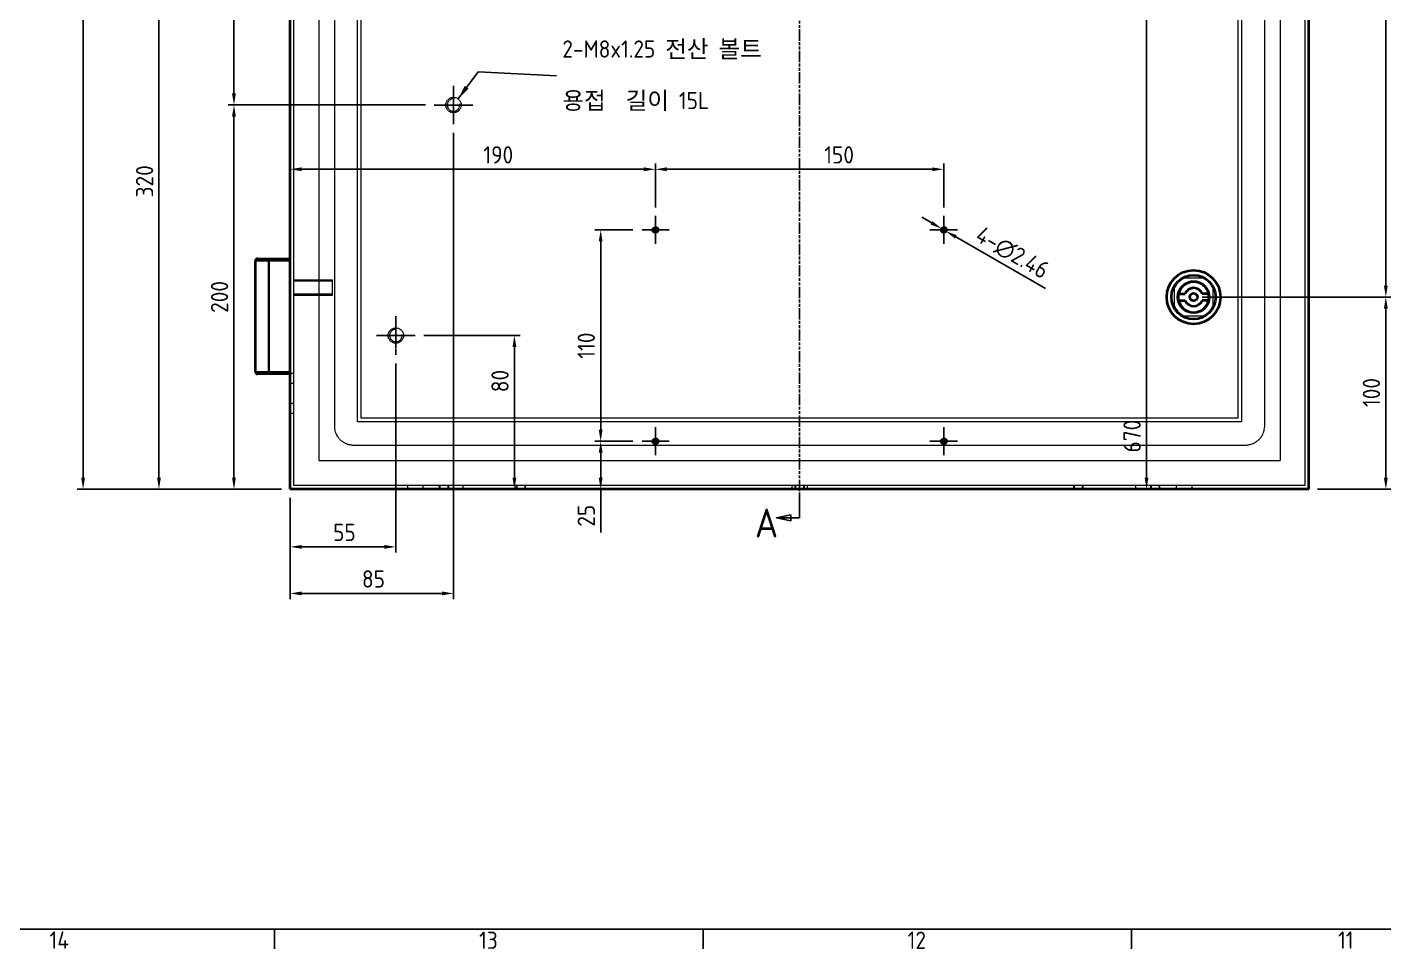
# Model space of a CAD drawing. Header units: millimetres. Extents: x 0 to 3567, y 0 to 2523.
# Drawn here: x 540 to 1246, y 50 to 530 of the extents above; entities that cross this region are included whole.
import ezdxf

# ---------------------------------------------------------------- set-up
doc = ezdxf.new("R2010")
doc.units = ezdxf.units.MM
doc.header["$LTSCALE"] = 3
for name, pattern in [('CHAIN', [0.7087, 0.4724, -0.0591, 0.1181, -0.0591]), ('DASHED', [0.2067, 0.1654, -0.0413]), ('DOUBLE_DASH_CHAIN', [1.2403, 0.6614, -0.0827, 0.1654, -0.0827, 0.1654, -0.0827])]:
    doc.linetypes.add(name, pattern=pattern)
doc.layers.get('0').update_dxf_attribs({"color": 3, "lineweight": 25, "true_color": 0x00ff00})
for name, color, linetype, lineweight, true_color in [('가려진 것(ISO)', 2, 'DASHED', 18, 0xffff00), ('가시적인 것(ISO)', 3, 'Continuous', 40, 0x00ff00), ('가시적인 좁은 것(ISO)', 3, 'Continuous', 35, 0x00ff00), ('기호(ISO)', 5, 'Continuous', 25, 0x0000ff), ('중심 표식(ISO)', 1, 'Continuous', 25, 0xff0000), ('치수(ISO)', 2, 'Continuous', 25, 0xffff00)]:
    doc.layers.add(name, color=color, linetype=linetype, lineweight=lineweight, true_color=true_color)
doc.layers.add('경계(ISO)', color=7, linetype='Continuous', lineweight=25)
doc.layers.add('단면선(ISO)', color=7, linetype='CHAIN', lineweight=25)
doc.styles.add('문자 텍스트_PSTEK_POSCO', font='isocp.shx')
doc.styles.add('부품번호텍스트_PSTEK_POSCO', font='isocp.shx')
doc.styles.add('치수 텍스트_PSTEK_POSCO', font='isocp.shx')
doc.dimstyles.new('치수_PSTEK_POSCO', dxfattribs={"dimscale": 3, "dimtxt": 3, "dimasz": 2, "dimexe": 1, "dimexo": 1.5, "dimgap": 1, "dimtad": 1, "dimrnd": 1e-08, "dimdsep": 46, "dimtxsty": '치수 텍스트_PSTEK_POSCO', "dimcen": 0.09, "dimdle": 10, "dimclrd": 7, "dimclre": 7, "dimclrt": 2, "dimadec": 1, "dimazin": 2, "dimtfac": 1, "dimtmove": 0, "dimatfit": 3, "dimfxl": 1, "dimtolj": 1, "dimlwd": -1, "dimlwe": -1, "dimarcsym": 0})
doc.dimstyles.new('치수_PSTEK_POSCO$7', dxfattribs={"dimscale": 3, "dimtxt": 3, "dimasz": 2.5, "dimexe": 1, "dimexo": 1.5, "dimgap": 1, "dimtad": 1, "dimrnd": 1e-08, "dimdsep": 46, "dimtxsty": '치수 텍스트_PSTEK_POSCO', "dimcen": 0.09, "dimdle": 10, "dimclrd": 7, "dimclre": 7, "dimclrt": 2, "dimadec": 1, "dimazin": 2, "dimtfac": 1, "dimtmove": 0, "dimatfit": 3, "dimfxl": 1, "dimtolj": 1, "dimlwd": -1, "dimlwe": -1, "dimarcsym": 0})

# ---------------------------------------------------------------- blocks, each defined once
blk = doc.blocks.new('경계 Default Border')
at = {"layer": '경계(ISO)'}
for p, q in [((222.94, 20), (222.94, 16.6)), ((297.25, 20), (297.25, 16.6)), ((371.56, 20), (371.56, 16.6))]:
    blk.add_line(p, q, dxfattribs=at)
at = {"layer": '경계(ISO)', "flags": 128}
blk.add_lwpolyline([(20, 20), (20, 821), (1169, 821), (1169, 20), (20, 20)], dxfattribs=at)
at = {"layer": '경계(ISO)', "color": 2, "true_color": 0xffff00, "char_height": 3, "attachment_point": 7, "style": '문자 텍스트_PSTEK_POSCO'}
for s, insert in [('14', (183.93, 16.6)), ('13', (258.41, 16.57)), ('12', (332.72, 16.57)), ('11', (407.37, 16.6))]:
    blk.add_mtext(s, dxfattribs=dict(at, insert=insert))
blk = doc.blocks.new('2dTransSection0')
at = {"layer": '단면선(ISO)', "linetype": 'Continuous'}
for p, q in [((312.48, 332.9), (309.98, 332.4)), ((312.48, 332.4), (309.98, 332.4)), ((309.98, 332.4), (312.48, 331.9)), ((312.48, 331.9), (312.48, 332.9)), ((313.98, 332.4), (312.48, 332.4)), ((313.98, 332.4), (313.98, 328.59)), ((313.98, 95.18), (313.98, 91.37)), ((312.48, 91.87), (309.98, 91.37)), ((312.48, 90.87), (312.48, 91.87)), ((312.48, 91.37), (309.98, 91.37)), ((309.98, 91.37), (312.48, 90.87)), ((313.98, 91.37), (312.48, 91.37))]:
    blk.add_line(p, q, dxfattribs=at)
at = {"layer": '단면선(ISO)', "linetype": 'DOUBLE_DASH_CHAIN'}
blk.add_line((313.98, 332.4), (313.98, 91.37), dxfattribs=at)
at = {"layer": '단면선(ISO)', "linetype": 'Continuous', "flags": 128}
for points in [[(312.48, 332.9), (309.98, 332.4), (312.48, 331.9), (312.48, 332.9)], [(312.48, 91.87), (309.98, 91.37), (312.48, 90.87), (312.48, 91.87)]]:
    blk.add_lwpolyline(points, dxfattribs=at)
at = {"layer": '단면선(ISO)'}
for points in [[(312.48, 332.9), (309.98, 332.4), (312.48, 331.9), (312.48, 332.9)], [(312.48, 91.87), (309.98, 91.37), (312.48, 90.87), (312.48, 91.87)]]:
    blk.add_solid(points, dxfattribs=at)
at = {"layer": '단면선(ISO)', "char_height": 5, "attachment_point": 7, "style": '부품번호텍스트_PSTEK_POSCO'}
for insert in [(315.87, 329.22), (306.24, 87.95)]:
    blk.add_mtext('A', dxfattribs=dict(at, insert=insert))
blk = doc.blocks.new('*D24')
at = {"layer": 'Defpoints', "color": 0, "transparency": 16777216}
for p in [(569.24, 958.98), (676.94, 958.98), (676.94, 288.98)]:
    blk.add_point(p, dxfattribs=at)
at = {"layer": '치수(ISO)', "color": 7, "transparency": 16777216}
for p, q in [((672.44, 958.98), (566.24, 958.98)), ((569.24, 294.98), (569.24, 952.98)), ((672.44, 288.98), (566.24, 288.98))]:
    blk.add_line(p, q, dxfattribs=at)
for points in [[(568.24, 952.98), (570.24, 952.98), (569.24, 958.98)], [(568.24, 294.98), (570.24, 294.98), (569.24, 288.98)]]:
    blk.add_solid(points, dxfattribs=at)
at = {"layer": '치수(ISO)', "color": 2, "transparency": 16777216, "insert": (561.74, 565.6), "char_height": 9, "attachment_point": 4, "rotation": 90, "style": '치수 텍스트_PSTEK_POSCO'}
blk.add_mtext('\\A1;670', dxfattribs=at)
blk = doc.blocks.new('*D25')
at = {"layer": 'Defpoints', "color": 0, "transparency": 16777216}
for p in [(676.94, 958.98), (1122.45, 958.98), (1206.94, 288.98)]:
    blk.add_point(p, dxfattribs=at)
at = {"layer": '치수(ISO)', "color": 7, "transparency": 16777216}
blk.add_line((1122.45, 294.98), (1122.45, 952.98), dxfattribs=at)
for points in [[(1121.45, 952.98), (1123.45, 952.98), (1122.45, 958.98)], [(1121.45, 294.98), (1123.45, 294.98), (1122.45, 288.98)]]:
    blk.add_solid(points, dxfattribs=at)
at = {"layer": '치수(ISO)', "color": 2, "transparency": 16777216, "insert": (1114.95, 308.1), "char_height": 9, "attachment_point": 4, "rotation": 90, "style": '치수 텍스트_PSTEK_POSCO'}
blk.add_mtext('\\A1;670', dxfattribs=at)
blk = doc.blocks.new('*D29')
at = {"layer": 'Defpoints', "color": 0, "transparency": 16777216}
for p in [(859.71, 423.98), (838.49, 313.98), (859.71, 313.98)]:
    blk.add_point(p, dxfattribs=at)
at = {"layer": '치수(ISO)', "color": 7, "transparency": 16777216}
for p, q in [((855.21, 423.98), (835.49, 423.98)), ((838.49, 417.98), (838.49, 319.98)), ((855.21, 313.98), (835.49, 313.98))]:
    blk.add_line(p, q, dxfattribs=at)
for points in [[(837.49, 417.98), (839.49, 417.98), (838.49, 423.98)], [(837.49, 319.98), (839.49, 319.98), (838.49, 313.98)]]:
    blk.add_solid(points, dxfattribs=at)
at = {"layer": '치수(ISO)', "color": 2, "transparency": 16777216, "insert": (830.99, 356.91), "char_height": 9, "attachment_point": 4, "rotation": 90, "style": '치수 텍스트_PSTEK_POSCO'}
blk.add_mtext('\\A1;110', dxfattribs=at)
blk = doc.blocks.new('*D30')
at = {"layer": 'Defpoints', "color": 0, "transparency": 16777216}
for p in [(676.94, 958.98), (866.94, 455.53), (866.94, 431.21)]:
    blk.add_point(p, dxfattribs=at)
at = {"layer": '치수(ISO)', "color": 7, "transparency": 16777216}
for p, q in [((682.94, 455.53), (860.94, 455.53)), ((866.94, 435.71), (866.94, 458.53))]:
    blk.add_line(p, q, dxfattribs=at)
for points in [[(682.94, 456.53), (682.94, 454.53), (676.94, 455.53)], [(860.94, 456.53), (860.94, 454.53), (866.94, 455.53)]]:
    blk.add_solid(points, dxfattribs=at)
at = {"layer": '치수(ISO)', "color": 2, "transparency": 16777216, "insert": (777.45, 463.03), "char_height": 9, "attachment_point": 4, "style": '치수 텍스트_PSTEK_POSCO'}
blk.add_mtext('\\A1;190', dxfattribs=at)
blk = doc.blocks.new('*D31')
at = {"layer": 'Defpoints', "color": 0, "transparency": 16777216}
for p in [(1016.94, 455.53), (866.94, 431.21), (1016.94, 431.21)]:
    blk.add_point(p, dxfattribs=at)
at = {"layer": '치수(ISO)', "color": 7, "transparency": 16777216}
for p, q in [((866.94, 435.71), (866.94, 458.53)), ((872.94, 455.53), (1010.94, 455.53)), ((1016.94, 435.71), (1016.94, 458.53))]:
    blk.add_line(p, q, dxfattribs=at)
for points in [[(872.94, 456.53), (872.94, 454.53), (866.94, 455.53)], [(1010.94, 456.53), (1010.94, 454.53), (1016.94, 455.53)]]:
    blk.add_solid(points, dxfattribs=at)
at = {"layer": '치수(ISO)', "color": 2, "transparency": 16777216, "insert": (954.8, 463.03), "char_height": 9, "attachment_point": 4, "style": '치수 텍스트_PSTEK_POSCO'}
blk.add_mtext('\\A1;150', dxfattribs=at)
blk = doc.blocks.new('*D32')
at = {"layer": 'Defpoints', "color": 0, "transparency": 16777216}
for p in [(1015.87, 424.59), (1018, 423.36)]:
    blk.add_point(p, dxfattribs=at)
at = {"layer": '치수(ISO)', "color": 7, "transparency": 16777216}
for p, q in [((1010.68, 427.59), (1005.48, 430.59)), ((1015.87, 424.59), (1018, 423.36)), ((1023.2, 420.36), (1069.83, 393.44))]:
    blk.add_line(p, q, dxfattribs=at)
for points in [[(1011.18, 428.46), (1010.18, 426.73), (1015.87, 424.59)], [(1023.7, 421.23), (1022.7, 419.5), (1018, 423.36)]]:
    blk.add_solid(points, dxfattribs=at)
at = {"layer": '치수(ISO)', "color": 2, "transparency": 16777216, "insert": (1034.74, 422.36), "char_height": 9, "attachment_point": 4, "rotation": 330, "style": '치수 텍스트_PSTEK_POSCO'}
blk.add_mtext('\\A1;4-∅2.46', dxfattribs=at)
blk = doc.blocks.new('*D58')
at = {"layer": 'Defpoints', "color": 0, "transparency": 16777216}
for p in [(838.49, 313.98), (859.71, 313.98), (838.49, 288.98)]:
    blk.add_point(p, dxfattribs=at)
at = {"layer": '치수(ISO)', "color": 7, "transparency": 16777216}
for p, q in [((855.21, 313.98), (835.49, 313.98)), ((838.49, 307.98), (838.49, 294.98)), ((838.49, 288.98), (838.49, 266.48))]:
    blk.add_line(p, q, dxfattribs=at)
for points in [[(837.49, 307.98), (839.49, 307.98), (838.49, 313.98)], [(837.49, 294.98), (839.49, 294.98), (838.49, 288.98)]]:
    blk.add_solid(points, dxfattribs=at)
at = {"layer": '치수(ISO)', "color": 2, "transparency": 16777216, "insert": (830.99, 269.48), "char_height": 9, "attachment_point": 4, "rotation": 90, "style": '치수 텍스트_PSTEK_POSCO'}
blk.add_mtext('\\A1;25', dxfattribs=at)
blk = doc.blocks.new('*D90')
at = {"layer": 'Defpoints', "color": 0, "transparency": 16777216}
for p in [(1146.94, 858.98), (1246.94, 858.98), (1146.94, 388.98)]:
    blk.add_point(p, dxfattribs=at)
at = {"layer": '치수(ISO)', "color": 7, "transparency": 16777216}
for p, q in [((1151.44, 858.98), (1249.94, 858.98)), ((1246.94, 394.98), (1246.94, 852.98)), ((1151.44, 388.98), (1249.94, 388.98))]:
    blk.add_line(p, q, dxfattribs=at)
for points in [[(1245.94, 852.98), (1247.94, 852.98), (1246.94, 858.98)], [(1245.94, 394.98), (1247.94, 394.98), (1246.94, 388.98)]]:
    blk.add_solid(points, dxfattribs=at)
at = {"layer": '치수(ISO)', "color": 2, "transparency": 16777216, "insert": (1239.44, 565.44), "char_height": 9, "attachment_point": 4, "rotation": 90, "style": '치수 텍스트_PSTEK_POSCO'}
blk.add_mtext('\\A1;470', dxfattribs=at)
blk = doc.blocks.new('*D91')
at = {"layer": 'Defpoints', "color": 0, "transparency": 16777216}
for p in [(1146.94, 388.98), (1246.94, 388.98), (1206.94, 288.98)]:
    blk.add_point(p, dxfattribs=at)
at = {"layer": '치수(ISO)', "color": 7, "transparency": 16777216}
for p, q in [((1151.44, 388.98), (1249.94, 388.98)), ((1246.94, 294.98), (1246.94, 382.98)), ((1211.44, 288.98), (1249.94, 288.98))]:
    blk.add_line(p, q, dxfattribs=at)
for points in [[(1245.94, 382.98), (1247.94, 382.98), (1246.94, 388.98)], [(1245.94, 294.98), (1247.94, 294.98), (1246.94, 288.98)]]:
    blk.add_solid(points, dxfattribs=at)
at = {"layer": '치수(ISO)', "color": 2, "transparency": 16777216, "insert": (1239.44, 331.75), "char_height": 9, "attachment_point": 4, "rotation": 90, "style": '치수 텍스트_PSTEK_POSCO'}
blk.add_mtext('\\A1;100', dxfattribs=at)
blk = doc.blocks.new('*D118')
at = {"layer": 'Defpoints', "color": 0, "transparency": 16777216}
for p in [(713.44, 608.98), (608.71, 288.98), (676.94, 288.98)]:
    blk.add_point(p, dxfattribs=at)
at = {"layer": '치수(ISO)', "color": 7, "transparency": 16777216}
for p, q in [((708.94, 608.98), (605.71, 608.98)), ((608.71, 602.98), (608.71, 294.98)), ((672.44, 288.98), (605.71, 288.98))]:
    blk.add_line(p, q, dxfattribs=at)
for points in [[(607.71, 602.98), (609.71, 602.98), (608.71, 608.98)], [(607.71, 294.98), (609.71, 294.98), (608.71, 288.98)]]:
    blk.add_solid(points, dxfattribs=at)
at = {"layer": '치수(ISO)', "color": 2, "transparency": 16777216, "insert": (601.21, 440.87), "char_height": 9, "attachment_point": 4, "rotation": 90, "style": '치수 텍스트_PSTEK_POSCO'}
blk.add_mtext('\\A1;320', dxfattribs=at)
blk = doc.blocks.new('*D119')
at = {"layer": 'Defpoints', "color": 0, "transparency": 16777216}
for p in [(761.94, 478.98), (676.94, 288.98), (676.94, 234.75)]:
    blk.add_point(p, dxfattribs=at)
at = {"layer": '치수(ISO)', "color": 7, "transparency": 16777216}
for p, q in [((761.94, 474.48), (761.94, 231.75)), ((676.94, 284.48), (676.94, 231.75)), ((755.94, 234.75), (682.94, 234.75))]:
    blk.add_line(p, q, dxfattribs=at)
for points in [[(682.94, 235.75), (682.94, 233.75), (676.94, 234.75)], [(755.94, 235.75), (755.94, 233.75), (761.94, 234.75)]]:
    blk.add_solid(points, dxfattribs=at)
at = {"layer": '치수(ISO)', "color": 2, "transparency": 16777216, "insert": (714.3, 242.25), "char_height": 9, "attachment_point": 4, "style": '치수 텍스트_PSTEK_POSCO'}
blk.add_mtext('\\A1;85', dxfattribs=at)
blk = doc.blocks.new('*D120')
at = {"layer": 'Defpoints', "color": 0, "transparency": 16777216}
for p in [(751.94, 488.98), (647.72, 288.98), (676.94, 288.98)]:
    blk.add_point(p, dxfattribs=at)
at = {"layer": '치수(ISO)', "color": 7, "transparency": 16777216}
for p, q in [((747.44, 488.98), (644.72, 488.98)), ((647.72, 482.98), (647.72, 294.98)), ((672.44, 288.98), (644.72, 288.98))]:
    blk.add_line(p, q, dxfattribs=at)
for points in [[(646.72, 482.98), (648.72, 482.98), (647.72, 488.98)], [(646.72, 294.98), (648.72, 294.98), (647.72, 288.98)]]:
    blk.add_solid(points, dxfattribs=at)
at = {"layer": '치수(ISO)', "color": 2, "transparency": 16777216, "insert": (640.22, 380.76), "char_height": 9, "attachment_point": 4, "rotation": 90, "style": '치수 텍스트_PSTEK_POSCO'}
blk.add_mtext('\\A1;200', dxfattribs=at)
blk = doc.blocks.new('*D121')
at = {"layer": 'Defpoints', "color": 0, "transparency": 16777216}
for p in [(741.94, 368.98), (676.94, 288.98), (793.62, 288.98)]:
    blk.add_point(p, dxfattribs=at)
at = {"layer": '치수(ISO)', "color": 7, "transparency": 16777216}
for p, q in [((746.44, 368.98), (796.62, 368.98)), ((793.62, 362.98), (793.62, 294.98))]:
    blk.add_line(p, q, dxfattribs=at)
for points in [[(792.62, 362.98), (794.62, 362.98), (793.62, 368.98)], [(792.62, 294.98), (794.62, 294.98), (793.62, 288.98)]]:
    blk.add_solid(points, dxfattribs=at)
at = {"layer": '치수(ISO)', "color": 2, "transparency": 16777216, "insert": (786.12, 339.47), "char_height": 9, "attachment_point": 4, "rotation": 90, "style": '치수 텍스트_PSTEK_POSCO'}
blk.add_mtext('\\A1;80', dxfattribs=at)
blk = doc.blocks.new('*D122')
at = {"layer": 'Defpoints', "color": 0, "transparency": 16777216}
for p in [(731.94, 358.98), (676.94, 288.98), (676.94, 258.98)]:
    blk.add_point(p, dxfattribs=at)
at = {"layer": '치수(ISO)', "color": 7, "transparency": 16777216}
for p, q in [((731.94, 354.48), (731.94, 255.98)), ((676.94, 284.48), (676.94, 255.98)), ((725.94, 258.98), (682.94, 258.98))]:
    blk.add_line(p, q, dxfattribs=at)
for points in [[(682.94, 259.98), (682.94, 257.98), (676.94, 258.98)], [(725.94, 259.98), (725.94, 257.98), (731.94, 258.98)]]:
    blk.add_solid(points, dxfattribs=at)
at = {"layer": '치수(ISO)', "color": 2, "transparency": 16777216, "insert": (699.3, 266.48), "char_height": 9, "attachment_point": 4, "style": '치수 텍스트_PSTEK_POSCO'}
blk.add_mtext('\\A1;55', dxfattribs=at)
blk = doc.blocks.new('*D123')
at = {"layer": 'Defpoints', "color": 0, "transparency": 16777216}
for p in [(751.94, 738.98), (647.72, 488.98), (751.94, 488.98)]:
    blk.add_point(p, dxfattribs=at)
at = {"layer": '치수(ISO)', "color": 7, "transparency": 16777216}
for p, q in [((747.44, 738.98), (644.72, 738.98)), ((647.72, 732.98), (647.72, 494.98)), ((747.44, 488.98), (644.72, 488.98))]:
    blk.add_line(p, q, dxfattribs=at)
for points in [[(646.72, 732.98), (648.72, 732.98), (647.72, 738.98)], [(646.72, 494.98), (648.72, 494.98), (647.72, 488.98)]]:
    blk.add_solid(points, dxfattribs=at)
at = {"layer": '치수(ISO)', "color": 2, "transparency": 16777216, "insert": (640.22, 619.1), "char_height": 9, "attachment_point": 4, "rotation": 90, "style": '치수 텍스트_PSTEK_POSCO'}
blk.add_mtext('\\A1;250', dxfattribs=at)

msp = doc.modelspace()

# ---------------------------------------------------------------- linework, layer by layer
at = {"layer": '가려진 것(ISO)'}
for p, q in [((678.9382, 290.9776), (678.9382, 956.9776)), ((1204.9382, 290.9776), (1204.9382, 956.9776)), ((691.9382, 943.9776), (691.9382, 303.9776)), ((1191.9382, 943.9776), (1191.9382, 303.9776)), ((699.9382, 925.9776), (699.9382, 321.9776)), ((1183.9382, 321.9776), (1183.9382, 925.9776)), ((711.9382, 323.9776), (711.9382, 923.9776)), ((713.9382, 325.9776), (713.9382, 921.9776)), ((1169.9382, 921.9776), (1169.9382, 325.9776)), ((1171.9382, 923.9776), (1171.9382, 323.9776)), ((678.9382, 397.9776), (698.9382, 397.9776)), ((698.9382, 397.2336), (678.9382, 397.2336)), ((698.9382, 389.9776), (698.9382, 397.9776)), ((1142.3556, 398.9776), (1151.5208, 398.9776)), ((678.9382, 390.7216), (698.9382, 390.7216)), ((678.9382, 389.9776), (698.9382, 389.9776)), ((1136.9382, 384.395), (1136.9382, 393.5602)), ((1156.9382, 393.5602), (1156.9382, 384.395)), ((1151.5208, 378.9776), (1142.3556, 378.9776)), ((676.9382, 349.3776), (678.9382, 349.3776)), ((676.9382, 344.1891), (678.9382, 344.1891)), ((676.9382, 333.7661), (678.9382, 333.7661)), ((676.9382, 328.5776), (678.9382, 328.5776)), ((1169.9382, 325.9776), (713.9382, 325.9776)), ((1171.9382, 323.9776), (711.9382, 323.9776)), ((709.9382, 311.9776), (1173.9382, 311.9776)), ((691.9382, 303.9776), (1191.9382, 303.9776)), ((1204.9382, 290.9776), (678.9382, 290.9776)), ((737.9382, 290.9776), (737.9382, 288.9776)), ((745.9382, 290.9776), (745.9382, 288.9776)), ((754.4382, 290.9776), (754.4382, 288.9776)), ((754.8712, 290.9776), (754.8712, 288.9776)), ((759.0052, 290.9776), (759.0052, 288.9776)), ((759.4382, 288.9776), (759.4382, 290.9776)), ((766.9382, 288.9776), (766.9382, 290.9776)), ((794.4382, 290.9776), (794.4382, 288.9776)), ((794.8712, 290.9776), (794.8712, 288.9776)), ((799.0052, 290.9776), (799.0052, 288.9776)), ((799.4382, 288.9776), (799.4382, 290.9776)), ((937.9382, 290.9776), (937.9382, 288.9776)), ((939.4382, 290.9776), (939.4382, 288.9776)), ((939.8712, 290.9776), (939.8712, 288.9776)), ((944.0052, 290.9776), (944.0052, 288.9776)), ((944.4382, 288.9776), (944.4382, 290.9776)), ((945.9382, 290.9776), (945.9382, 288.9776)), ((1084.4382, 290.9776), (1084.4382, 288.9776)), ((1084.8712, 290.9776), (1084.8712, 288.9776)), ((1089.0052, 290.9776), (1089.0052, 288.9776)), ((1089.4382, 288.9776), (1089.4382, 290.9776)), ((1116.9382, 288.9776), (1116.9382, 290.9776)), ((1124.4382, 290.9776), (1124.4382, 288.9776)), ((1124.8712, 290.9776), (1124.8712, 288.9776)), ((1129.0052, 290.9776), (1129.0052, 288.9776)), ((1129.4382, 288.9776), (1129.4382, 290.9776)), ((1137.9382, 290.9776), (1137.9382, 288.9776)), ((1145.9382, 290.9776), (1145.9382, 288.9776))]:
    msp.add_line(p, q, dxfattribs=at)
for centre in [(761.9382, 488.9776), (731.9382, 368.9776)]:
    msp.add_circle(centre, 4, dxfattribs=at)
for centre, radius, start, end in [((761.9382, 488.9776), 3.256, 100, 10), ((1146.9382, 388.9776), 11, 114.6199773, 155.3800227), ((1146.9382, 388.9776), 11, 24.6199773, 65.3800227), ((1146.9382, 388.9776), 11, 204.6199773, 245.3800227), ((1146.9382, 388.9776), 11, 294.6199773, 335.3800227), ((731.9382, 368.9776), 3.256, 100, 10), ((709.9382, 321.9776), 10, 180, 270), ((1173.9382, 321.9776), 10, 270, 0)]:
    msp.add_arc(centre, radius, start, end, dxfattribs=at)
at = {"layer": '가시적인 것(ISO)'}
for p, q in [((676.9382, 288.9776), (676.9382, 958.9776)), ((1206.9382, 288.9776), (1206.9382, 958.9776)), ((658.9382, 349.9776), (658.9382, 407.9776)), ((659.9382, 408.9776), (665.9382, 408.9776)), ((665.9382, 408.9776), (676.9382, 408.9776)), ((1139.1209, 390.6776), (1142.5028, 390.6776)), ((1154.7555, 390.6776), (1151.3736, 390.6776)), ((1139.1209, 387.2776), (1142.5028, 387.2776)), ((1154.7555, 387.2776), (1151.3736, 387.2776)), ((665.9382, 348.9776), (659.9382, 348.9776)), ((676.9382, 348.9776), (665.9382, 348.9776)), ((1206.9382, 288.9776), (676.9382, 288.9776))]:
    msp.add_line(p, q, dxfattribs=at)
for centre, radius in [((866.9382, 423.9776), 1.2295), ((1016.9382, 423.9776), 1.2295), ((1146.9382, 388.9776), 14), ((1146.9382, 388.9776), 11.5), ((1146.9382, 388.9776), 8.15), ((1146.9382, 388.9776), 2), ((866.9382, 313.9776), 1.2295), ((1016.9382, 313.9776), 1.2295)]:
    msp.add_circle(centre, radius, dxfattribs=at)
for centre, radius, start, end in [((659.9382, 407.9776), 1, 90, 180), ((1146.9382, 388.9776), 8, 12.268899, 167.731101), ((1146.9382, 388.9776), 8, 167.731101, 192.268899), ((1146.9382, 388.9776), 4.75, 20.9709608, 159.0290392), ((1146.9382, 388.9776), 8, 347.731101, 12.268899), ((1146.9382, 388.9776), 8, 192.268899, 347.731101), ((1146.9382, 388.9776), 4.75, 200.9709608, 339.0290392), ((659.9382, 349.9776), 1, 180, 270)]:
    msp.add_arc(centre, radius, start, end, dxfattribs=at)
at = {"layer": '가시적인 좁은 것(ISO)'}
for p, q in [((658.9382, 407.9776), (665.9382, 407.9776)), ((665.9382, 408.9776), (665.9382, 407.9776)), ((676.9382, 407.9776), (665.9382, 407.9776)), ((665.9382, 349.9776), (665.9382, 407.9776)), ((665.9382, 349.9776), (658.9382, 349.9776)), ((665.9382, 349.9776), (665.9382, 348.9776)), ((665.9382, 349.9776), (676.9382, 349.9776))]:
    msp.add_line(p, q, dxfattribs=at)
for centre in [(866.9382, 423.9776), (1016.9382, 423.9776), (866.9382, 313.9776), (1016.9382, 313.9776)]:
    msp.add_arc(centre, 1.5, 170, 80, dxfattribs=at)
at = {"layer": '중심 표식(ISO)', "linetype": 'CHAIN'}
for p, q in [((761.9382, 498.9776), (761.9382, 478.9776)), ((771.9382, 488.9776), (751.9382, 488.9776)), ((866.9382, 431.2071), (866.9382, 416.7481)), ((1016.9382, 431.2071), (1016.9382, 416.7481)), ((874.1677, 423.9776), (859.7087, 423.9776)), ((1024.1677, 423.9776), (1009.7087, 423.9776)), ((731.9382, 378.9776), (731.9382, 358.9776)), ((741.9382, 368.9776), (721.9382, 368.9776)), ((866.9382, 321.2071), (866.9382, 306.7481)), ((1016.9382, 321.2071), (1016.9382, 306.7481)), ((874.1677, 313.9776), (859.7087, 313.9776)), ((1024.1677, 313.9776), (1009.7087, 313.9776))]:
    msp.add_line(p, q, dxfattribs=at)

# ---------------------------------------------------------------- block references
at = {"xscale": 3, "yscale": 3, "zscale": 3}
msp.add_blockref('경계 Default Border', (0, 0), dxfattribs=at)
at = {"layer": '단면선(ISO)', "xscale": 3, "yscale": 3, "zscale": 3}
msp.add_blockref('2dTransSection0', (0, 0), dxfattribs=at)

# ---------------------------------------------------------------- texts
at = {"layer": '기호(ISO)', "color": 2, "true_color": 0xffff00, "insert": (818.5557, 504.2358), "char_height": 9, "width": 123.814685, "attachment_point": 4, "line_spacing_factor": 1.78626, "style": '치수 텍스트_PSTEK_POSCO'}
msp.add_mtext('{2-M8x1.25 전산 볼트\\P용접  길이 15L}', dxfattribs=at)

# ---------------------------------------------------------------- dimensions: what is measured, and where the dimension line sits
at = {"layer": '치수(ISO)', "color": 7}
for base, p1, p2, angle, override, picture, middle in [((569.2364, 958.9776), (676.9382, 288.9776), (676.9382, 958.9776), 90, {"dimdec": 2, "dimtp": 0, "dimtm": 0, "dimtdec": 2, "dimtofl": 0, "dimatfit": 1}, '*D24', (569.2364, 573.9776)), ((1122.4479, 958.9776), (1206.9382, 288.9776), (676.9382, 958.9776), 270, {"dimdec": 2, "dimse1": 1, "dimse2": 1, "dimtp": 0, "dimtm": 0, "dimtdec": 2, "dimtofl": 0, "dimatfit": 1}, '*D25', (1122.4479, 316.4776)), ((866.9382, 455.5289), (676.9382, 958.9776), (866.9382, 431.2071), 180, {"dimdec": 2, "dimse1": 1, "dimtp": 0, "dimtm": 0, "dimtdec": 2, "dimtofl": 0, "dimatfit": 1}, '*D30', (784.6701, 455.5289)), ((1246.9382, 858.9776), (1146.9382, 388.9776), (1146.9382, 858.9776), 90, {"dimdec": 2, "dimtp": 0, "dimtm": 0, "dimtdec": 2, "dimtofl": 0, "dimatfit": 1}, '*D90', (1246.9382, 573.9976)), ((647.7193, 488.9776), (751.9382, 738.9776), (751.9382, 488.9776), 90, {"dimdec": 2, "dimtp": 0, "dimtm": 0, "dimtdec": 2, "dimtofl": 0, "dimatfit": 1}, '*D123', (647.7193, 627.314)), ((608.7093, 288.9776), (713.4382, 608.9776), (676.9382, 288.9776), 90, {"dimdec": 2, "dimtp": 0, "dimtm": 0, "dimtdec": 2, "dimtofl": 0, "dimatfit": 1}, '*D118', (608.7093, 448.9776)), ((647.7193, 288.9776), (751.9382, 488.9776), (676.9382, 288.9776), 90, {"dimdec": 2, "dimtp": 0, "dimtm": 0, "dimtdec": 2, "dimtofl": 0, "dimatfit": 1}, '*D120', (647.7193, 388.9776)), ((676.9382, 234.749), (761.9382, 478.9776), (676.9382, 288.9776), 180, {"dimdec": 2, "dimtp": 0, "dimtm": 0, "dimtdec": 2, "dimtofl": 0, "dimatfit": 1}, '*D119', (719.4382, 234.749)), ((1016.9382, 455.5289), (866.9382, 431.2071), (1016.9382, 431.2071), 180, {"dimdec": 2, "dimtp": 0, "dimtm": 0, "dimtdec": 2, "dimtofl": 0, "dimatfit": 1}, '*D31', (962.006, 455.5289)), ((838.4861, 313.9776), (859.7087, 423.9776), (859.7087, 313.9776), 90, {"dimdec": 2, "dimtp": 0, "dimtm": 0, "dimtdec": 2, "dimtofl": 0, "dimatfit": 1}, '*D29', (838.4861, 363.2135)), ((1246.9382, 388.9776), (1206.9382, 288.9776), (1146.9382, 388.9776), 90, {"dimdec": 2, "dimtp": 0, "dimtm": 0, "dimtdec": 2, "dimtofl": 0, "dimatfit": 1}, '*D91', (1246.9382, 338.9576)), ((793.6201, 288.9776), (741.9382, 368.9776), (676.9382, 288.9776), 90, {"dimdec": 2, "dimse2": 1, "dimtp": 0, "dimtm": 0, "dimtdec": 2, "dimtofl": 0, "dimatfit": 1}, '*D121', (793.6201, 344.4249)), ((676.9382, 258.9776), (731.9382, 358.9776), (676.9382, 288.9776), 180, {"dimdec": 2, "dimtp": 0, "dimtm": 0, "dimtdec": 2, "dimtofl": 0, "dimatfit": 1}, '*D122', (704.4382, 258.9776)), ((838.4861, 313.9776), (838.4861, 288.9776), (859.7087, 313.9776), 90, {"dimdec": 2, "dimse1": 1, "dimtp": 0, "dimtm": 0, "dimtdec": 2, "dimtofl": 0, "dimatfit": 2}, '*D58', (838.4861, 274.7269))]:
    dim = msp.add_linear_dim(base=base, p1=p1, p2=p2, angle=angle, dimstyle='치수_PSTEK_POSCO', override=override, dxfattribs=at)
    dim.commit()
    dim.dimension.update_dxf_attribs({"geometry": picture, "text_midpoint": middle, "dimtype": 160})
dim = msp.add_diameter_dim_2p(p1=(1015.8734, 424.5923), p2=(1018.003, 423.3628), text='4-<>', dimstyle='치수_PSTEK_POSCO', override={"dimdec": 2, "dimlfac": 1, "dimtp": 0, "dimtm": 0, "dimtdec": 2, "dimatfit": 2}, dxfattribs=at)
dim.commit()
dim.dimension.update_dxf_attribs({"geometry": '*D32', "text_midpoint": (1049.1134, 405.4012), "dimtype": 163})

# ---------------------------------------------------------------- leaders
at = {"layer": '기호(ISO)', "color": 7, "annotation_type": 0, "has_hookline": 1, "hookline_direction": 0, "text_width": 107.6252}
msp.add_leader([(764.3275, 492.1856), (774.7714, 506.2078), (815.5557, 504.2358)], dimstyle='치수_PSTEK_POSCO$7', override={"dimtad": 0}, dxfattribs=at)

doc.saveas('drawing.dxf')
